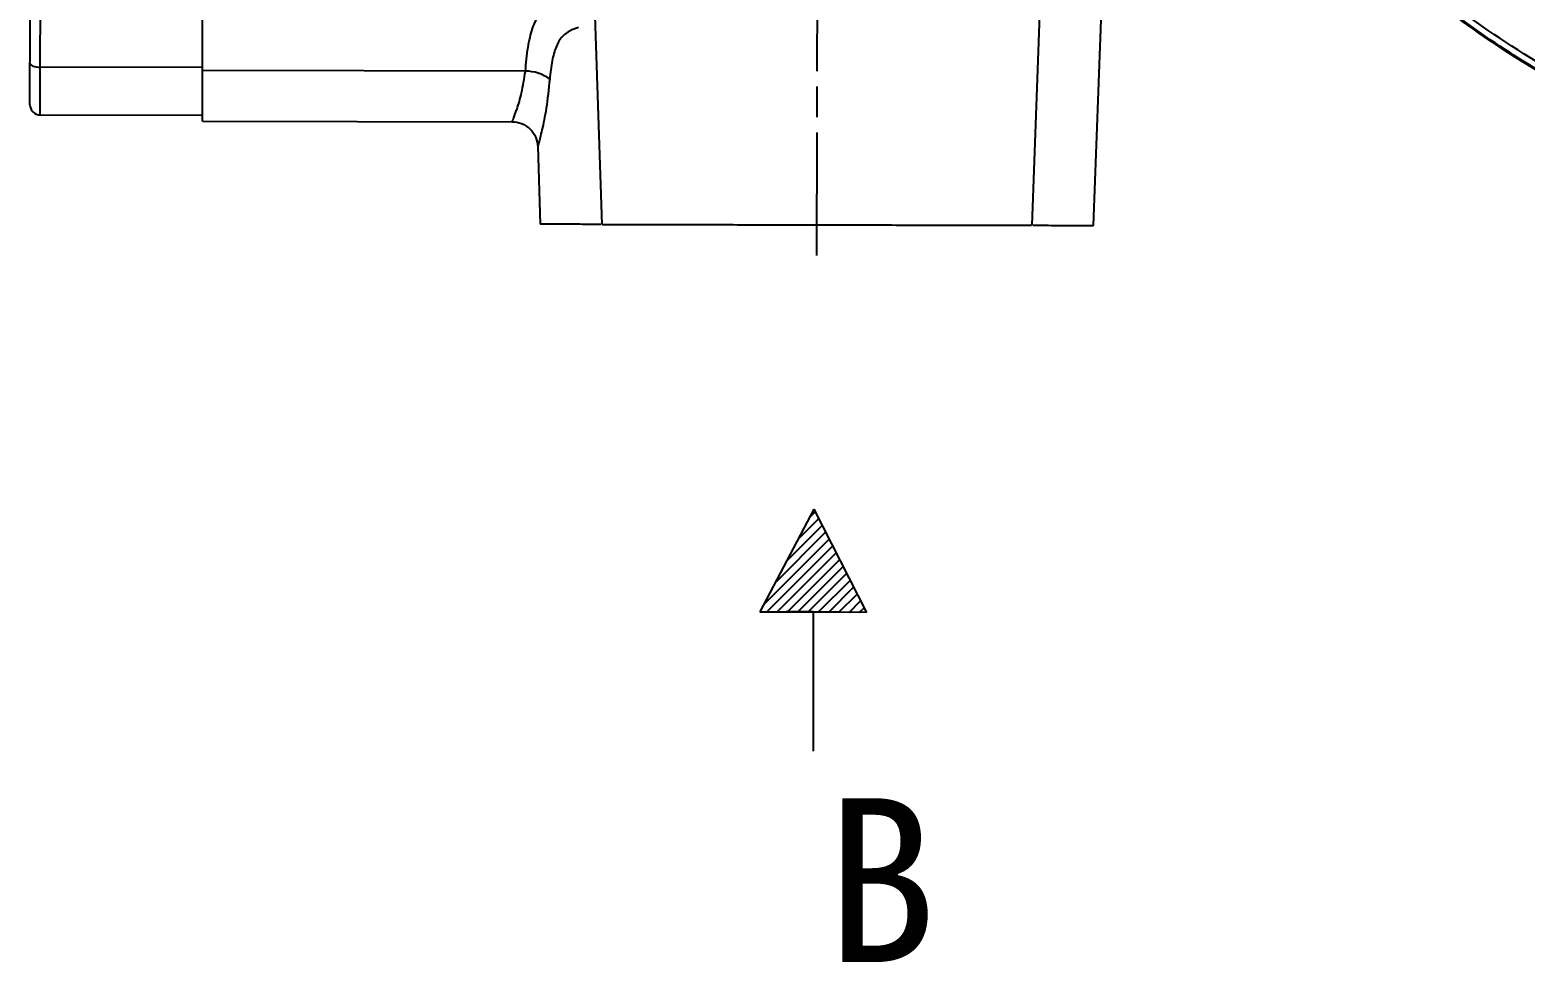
# Model space of a CAD drawing. Header units: millimetres. Extents: x 1953 to 4389, y 564 to 2287.
# Drawn here: x 2407.4 to 2553.4, y 1857.1 to 1948.1 of the extents above; entities that cross this region are included whole.
import ezdxf

# ---------------------------------------------------------------- set-up
doc = ezdxf.new("R2010")
doc.units = ezdxf.units.MM
doc.linetypes.add('AM_ISO08W050', pattern=[18, 12, -1.5, 3, -1.5])
doc.layers.add('AM_7', color=4, linetype='AM_ISO08W050', lineweight=25)
doc.layers.add('文字', color=7, linetype='Continuous', lineweight=13)
doc.layers.add('layer 1', color=7, linetype='Continuous')
doc.styles.add('STYLE1', font='txt.shx', dxfattribs={"width": 0.8, "height": 3, "bigfont": 'hzdx.shx'})

msp = doc.modelspace()

# ---------------------------------------------------------------- hatches: boundary and pattern name
at = {"layer": 'layer 1'}
h = msp.add_hatch(dxfattribs=at)
h.set_pattern_fill('ANSI31', color=256, scale=0.225)
h.set_pattern_definition([(45, (-4633.7162, 3100.85226), (-0.50513941, 0.50513941), [])])
h.paths.add_polyline_path([(2483.955, 1901.288), (2478.676, 1891.253), (2483.887, 1891.253), (2489.098, 1891.182)])

# ---------------------------------------------------------------- linework, layer by layer
at = {"color": 7, "linetype": 'Continuous', "lineweight": 25}
for p, q in [((2461.672, 1977.35), (2463.254, 1929.08)), ((2505.254, 1928.99), (2507.039, 1977.155)), ((2408.444, 1944.43), (2408.457, 1950.752)), ((2511.254, 1928.977), (2511.998, 1949.046)), ((2460.985, 1948.29), (2460.335, 1948.062)), ((2408.434, 1939.762), (2408.444, 1944.43)), ((2424.287, 1944.396), (2408.444, 1944.43)), ((2455.803, 1944.031), (2424.286, 1944.098)), ((2408.434, 1939.762), (2424.277, 1939.728)), ((2424.275, 1939.163), (2454.512, 1939.099)), ((2457.004, 1936.716), (2457.254, 1929.093))]:
    msp.add_line(p, q, dxfattribs=at)
at = {"color": 7, "linetype": 'Continuous', "lineweight": 25, "flags": 128}
msp.add_lwpolyline([(2407.445, 1944.784), (2407.464, 1944.715), (2407.52, 1944.649), (2407.613, 1944.588), (2407.737, 1944.535), (2407.888, 1944.49), (2408.061, 1944.458), (2408.249, 1944.437), (2408.444, 1944.43)], dxfattribs=at)
at = {"color": 7, "linetype": 'Continuous', "lineweight": 25}
for centre, radius, start, end in [((2605.468, 2028.98), 91.48, 295.79271, 180), ((2605.468, 2028.98), 91.48, 180, 290.22656), ((2605.468, 2028.98), 91.441, 188.79238, 262.46584), ((2605.468, 2028.98), 90.976, 188.79238, 262.46584), ((2605.468, 2028.98), 86.42, 189.2043, 262.12076), ((2455.825, 1940.074), 3.957, 53.57818, 90.31639), ((2408.436, 1940.762), 1, 179.87751, 269.87751)]:
    msp.add_arc(centre, radius, start, end, dxfattribs=at)
for points in [[(2605.468, 1935.24), (2602.4, 1935.327), (2596.265, 1935.501), (2587.151, 1936.904), (2578.213, 1939.129), (2569.537, 1942.237), (2561.208, 1946.176), (2553.305, 1950.913), (2545.904, 1956.402), (2539.077, 1962.589), (2532.889, 1969.416), (2527.4, 1976.817), (2522.663, 1984.72), (2518.724, 1993.05), (2515.617, 2001.725), (2513.392, 2010.663), (2511.988, 2019.777), (2511.814, 2025.913), (2511.727, 2028.98)], [(2594.678, 1931.307), (2591.027, 1931.831), (2583.723, 1932.879), (2573.08, 1935.999), (2562.837, 1940.207), (2553.136, 1945.562), (2544.097, 1951.967), (2535.835, 1959.348), (2528.454, 1967.61), (2522.049, 1976.649), (2516.694, 1986.35), (2512.486, 1996.593), (2509.366, 2007.236), (2508.318, 2014.539), (2507.794, 2018.191)], [(2588.136, 1931.509), (2584.842, 1932.196), (2578.253, 1933.569), (2568.701, 1936.889), (2559.517, 1941.093), (2550.814, 1946.229), (2542.678, 1952.218), (2535.193, 1959.006), (2528.438, 1966.519), (2522.483, 1974.681), (2517.385, 1983.406), (2513.22, 1992.608), (2509.94, 2002.174), (2508.596, 2008.768), (2507.924, 2012.065)], [(2588.44, 1931.561), (2585.526, 1932.149), (2579.698, 1933.324), (2571.204, 1936.077), (2562.975, 1939.524), (2555.104, 1943.725), (2547.603, 1948.57), (2543.01, 1952.344), (2540.714, 1954.231)], [(2424.286, 1944.098), (2424.288, 1944.89), (2424.291, 1946.472), (2424.295, 1948.384), (2424.298, 1949.844), (2424.299, 1950.288), (2424.3, 1950.51)], [(2424.275, 1939.163), (2424.275, 1939.231), (2424.276, 1939.366), (2424.278, 1940.435), (2424.281, 1942.013), (2424.284, 1943.403), (2424.286, 1944.098)]]:
    msp.add_open_spline(points, degree=3, dxfattribs=at)
for points, knots in [([(2593.494, 1944.436), (2591.114, 1944.827), (2588.423, 1945.268), (2585.463, 1945.967), (2584.543, 1946.194), (2583.626, 1946.431), (2582.712, 1946.679), (2581.801, 1946.936), (2581.163, 1947.124), (2580.557, 1947.306), (2579.508, 1947.629), (2577.927, 1948.147), (2576.145, 1948.779), (2574.6, 1949.362), (2573.356, 1949.857), (2572.325, 1950.285), (2571.534, 1950.623), (2570.746, 1950.969), (2569.962, 1951.323), (2569.181, 1951.685), (2568.635, 1951.945), (2568.117, 1952.195), (2567.051, 1952.715), (2565.352, 1953.589), (2563.342, 1954.697), (2561.148, 1955.978), (2558.914, 1957.378), (2556.843, 1958.78), (2555.6, 1959.665), (2554.538, 1960.44), (2553.373, 1961.316), (2551.85, 1962.516), (2550.583, 1963.562), (2549.571, 1964.428), (2548.802, 1965.102), (2548.041, 1965.785), (2547.288, 1966.478), (2546.544, 1967.179), (2546.031, 1967.674), (2545.577, 1968.118), (2544.109, 1969.567), (2541.739, 1972.081), (2538.751, 1975.631), (2536.146, 1979.063), (2533.825, 1982.465), (2531.568, 1986.131), (2528.782, 1991.212), (2525.727, 1998.055), (2522.925, 2006.391), (2521.796, 2012.134), (2521.232, 2015.006)], [0, 0, 0, 0, 0.0669054, 0.0756699, 0.0844343, 0.0931986, 0.1019628, 0.110727, 0.119491, 0.1204246, 0.1282783, 0.1499631, 0.1666235, 0.1807533, 0.1958166, 0.2037808, 0.2117449, 0.219709, 0.2276731, 0.2356371, 0.2436011, 0.2444503, 0.2516161, 0.2765316, 0.2974645, 0.315335, 0.3470796, 0.3706379, 0.3847586, 0.3894352, 0.4071383, 0.4252052, 0.4432721, 0.4527358, 0.4621996, 0.4716633, 0.481127, 0.4905907, 0.5000544, 0.5009281, 0.5082098, 0.5573213, 0.596775, 0.6369947, 0.6768853, 0.7110643, 0.7564848, 0.8376565, 0.9188283, 1, 1, 1, 1]), ([(2407.445, 1944.784), (2407.446, 1945.631), (2407.45, 1947.353), (2407.455, 1949.445), (2407.458, 1951.03), (2407.459, 1951.505), (2407.459, 1951.738)], [0, 0, 0, 0, 0.2457963, 0.5, 0.7542037, 1, 1, 1, 1]), ([(2455.803, 1944.031), (2455.873, 1944.829), (2456.011, 1946.396), (2456.471, 1948.283), (2457.149, 1949.762), (2457.822, 1950.205), (2458.176, 1950.438)], [0, 0, 0, 0, 0.24563128, 0.48189632, 0.72795587, 1, 1, 1, 1]), ([(2460.335, 1948.062), (2460.011, 1947.888), (2459.395, 1947.557), (2458.781, 1946.454), (2458.36, 1945.039), (2458.238, 1943.875), (2458.174, 1943.258)], [0, 0, 0, 0, 0.2703279, 0.514495, 0.7428516, 1, 1, 1, 1]), ([(2407.436, 1940.764), (2407.436, 1940.816), (2407.436, 1940.924), (2407.438, 1941.794), (2407.441, 1943.095), (2407.443, 1944.23), (2407.445, 1944.784)], [0, 0, 0, 0, 0.244178, 0.5, 0.755822, 1, 1, 1, 1]), ([(2454.512, 1939.099), (2454.538, 1939.162), (2454.592, 1939.289), (2454.971, 1940.307), (2455.462, 1941.86), (2455.688, 1943.3), (2455.803, 1944.031)], [0, 0, 0, 0, 0.2379914, 0.4818785, 0.7367294, 1, 1, 1, 1]), ([(2458.174, 1943.258), (2458.069, 1942.268), (2457.865, 1940.346), (2457.409, 1938.232), (2457.068, 1936.902), (2457.032, 1936.776), (2457.015, 1936.717)], [0, 0, 0, 0, 0.2781733, 0.5397402, 0.7842945, 1, 1, 1, 1]), ([(2454.491, 1939.099), (2454.803, 1939.068), (2455.282, 1939.021), (2455.86, 1938.719), (2456.26, 1938.405), (2456.585, 1938.015), (2456.904, 1937.445), (2456.966, 1936.968), (2457.006, 1936.658)], [0, 0, 0, 0, 0.23972441, 0.36855075, 0.50003925, 0.63152203, 0.7603319, 1, 1, 1, 1]), ([(2463.166, 1929.08), (2463.127, 1929.08), (2462.061, 1929.082), (2460.495, 1929.086), (2458.623, 1929.09), (2457.474, 1929.092), (2457.327, 1929.093), (2457.254, 1929.093)], [0, 0, 0, 0, 0.0094252, 0.2570689, 0.5047126, 0.7523563, 1, 1, 1, 1]), ([(2463.3, 1929.08), (2463.326, 1929.079), (2463.383, 1929.079), (2464.266, 1929.077), (2465.763, 1929.074), (2467.861, 1929.07), (2470.472, 1929.064), (2473.518, 1929.058), (2476.903, 1929.05), (2480.519, 1929.043), (2483.009, 1929.037), (2484.254, 1929.035)], [0, 0, 0, 0, 0.0943349, 0.2075431, 0.3207512, 0.4339593, 0.5471675, 0.6603756, 0.7735837, 0.8867919, 1, 1, 1, 1]), ([(2484.254, 1929.035), (2485.499, 1929.032), (2487.988, 1929.027), (2491.605, 1929.019), (2494.99, 1929.012), (2498.036, 1929.005), (2500.647, 1929), (2502.745, 1928.995), (2504.241, 1928.992), (2505.125, 1928.99), (2505.182, 1928.99), (2505.208, 1928.99)], [0, 0, 0, 0, 0.1132081, 0.2264163, 0.3396244, 0.4528325, 0.5660407, 0.6792488, 0.792457, 0.9056651, 1, 1, 1, 1]), ([(2505.342, 1928.99), (2505.381, 1928.99), (2506.446, 1928.988), (2508.012, 1928.984), (2509.884, 1928.98), (2511.034, 1928.978), (2511.18, 1928.978), (2511.254, 1928.977)], [0, 0, 0, 0, 0.0094252, 0.2570689, 0.5047126, 0.7523563, 1, 1, 1, 1])]:
    msp.add_open_spline(points, degree=3, knots=knots, dxfattribs=at)
at = {"layer": 'AM_7'}
msp.add_line((2484.247, 1926.035), (2484.474, 2032.034), dxfattribs=at)
at = {"layer": 'layer 1'}
for p, q in [((2483.955, 1901.288), (2478.676, 1891.253)), ((2483.955, 1901.288), (2489.098, 1891.182)), ((2478.676, 1891.253), (2486.535, 1891.253)), ((2489.098, 1891.182), (2481.239, 1891.289)), ((2483.887, 1891.253), (2483.887, 1877.657))]:
    msp.add_line(p, q, dxfattribs=at)

# ---------------------------------------------------------------- texts
at = {"layer": '文字', "insert": (2490.499, 1865.071), "char_height": 16, "width": 240, "attachment_point": 5, "style": 'STYLE1'}
msp.add_mtext('\\pt176;{\\fSimSun|b0|i0|c134|p2;\\W1;B}', dxfattribs=at)

doc.saveas('drawing.dxf')
